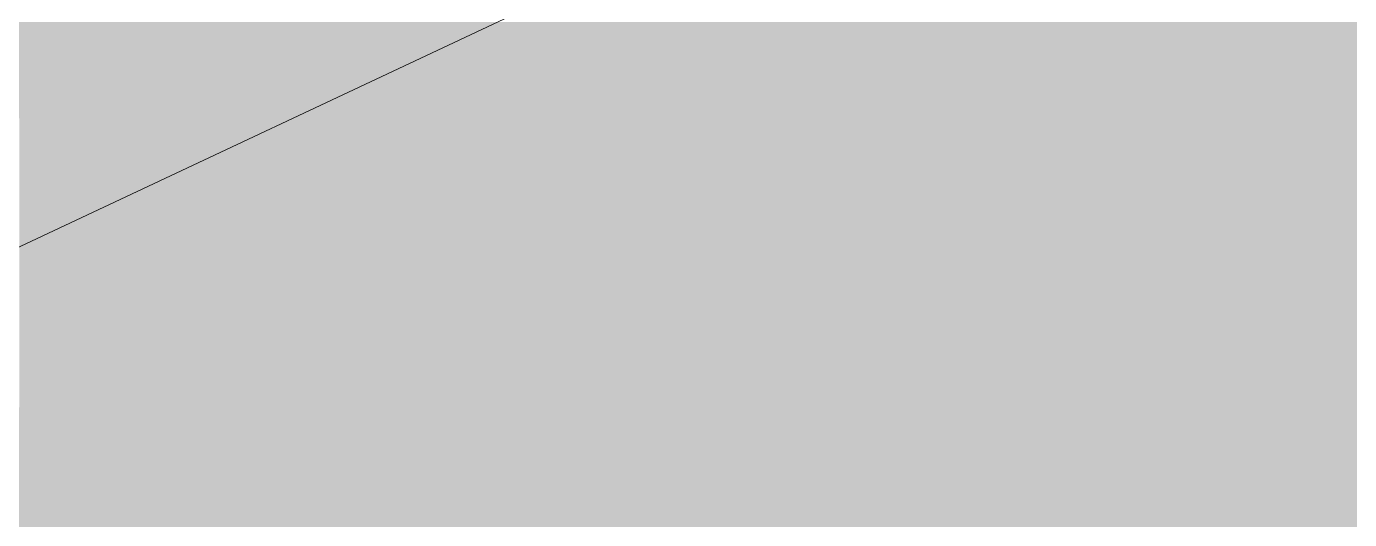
# Paper-space layout '03 3D Building and Roof' of a CAD drawing. Header units: millimetres. Extents: x 5 to 415, y 5 to 292.
# Drawn here: x 270.469 to 274.446, y 64.732 to 66.213 of the extents above; entities that cross this region are included whole.
import ezdxf

# ---------------------------------------------------------------- set-up
doc = ezdxf.new("R2010")
doc.units = ezdxf.units.MM
doc.layers.add('EXISTING', color=7, linetype='Continuous')
doc.layers.add('IMAGES', color=7, linetype='Continuous')

# ---------------------------------------------------------------- blocks, each defined once
blk = doc.blocks.new('SHEET_03')
at = {"layer": 'EXISTING', "color": 250, "lineweight": 9}
blk.add_line((270.3808, 65.5203), (276.9659, 68.6118), dxfattribs=at)
at = {"layer": 'IMAGES', "color": 7}
for points in [[(269.9655, 66.1296), (271.2182, 66.1296), (269.9655, 66.226), (271.2182, 66.226)], [(271.2182, 66.1296), (271.3145, 66.1296), (271.2182, 66.226), (271.3145, 66.226)], [(271.3145, 66.1296), (271.4109, 66.1296), (271.3145, 66.226), (271.4109, 66.226)], [(271.4109, 66.1296), (271.5073, 66.1296), (271.4109, 66.226), (271.5073, 66.226)], [(271.5073, 66.1296), (271.6036, 66.1296), (271.5073, 66.226), (271.6036, 66.226)], [(271.6036, 66.1296), (271.8927, 66.1296), (271.6036, 66.226), (271.8927, 66.226)], [(271.8927, 66.1296), (271.9891, 66.1296), (271.8927, 66.226), (271.9891, 66.226)], [(271.9891, 66.1296), (272.0855, 66.1296), (271.9891, 66.226), (272.0855, 66.226)], [(272.0855, 66.1296), (272.1818, 66.1296), (272.0855, 66.226), (272.1818, 66.226)], [(272.1818, 66.1296), (272.3745, 66.1296), (272.1818, 66.226), (272.3745, 66.226)], [(272.3745, 66.1296), (276.7109, 66.1296), (272.3745, 66.226), (276.7109, 66.226)], [(269.7727, 66.0332), (270.9291, 66.0332), (269.7727, 66.1296), (270.9291, 66.1296)], [(270.9291, 66.0332), (271.2182, 66.0332), (270.9291, 66.1296), (271.2182, 66.1296)], [(271.2182, 66.0332), (271.3145, 66.0332), (271.2182, 66.1296), (271.3145, 66.1296)], [(271.3145, 66.0332), (271.4109, 66.0332), (271.3145, 66.1296), (271.4109, 66.1296)], [(271.4109, 66.0332), (271.7, 66.0332), (271.4109, 66.1296), (271.7, 66.1296)], [(271.7, 66.0332), (271.7964, 66.0332), (271.7, 66.1296), (271.7964, 66.1296)], [(271.7964, 66.0332), (271.8927, 66.0332), (271.7964, 66.1296), (271.8927, 66.1296)], [(271.8927, 66.0332), (271.9891, 66.0332), (271.8927, 66.1296), (271.9891, 66.1296)], [(271.9891, 66.0332), (272.0855, 66.0332), (271.9891, 66.1296), (272.0855, 66.1296)], [(272.0855, 66.0332), (276.2291, 66.0332), (272.0855, 66.1296), (276.2291, 66.1296)], [(269.9655, 65.9368), (270.8327, 65.9368), (269.9655, 66.0332), (270.8327, 66.0332)], [(270.8327, 65.9368), (270.9291, 65.9368), (270.8327, 66.0332), (270.9291, 66.0332)], [(270.9291, 65.9368), (271.0255, 65.9368), (270.9291, 66.0332), (271.0255, 66.0332)], [(271.0255, 65.9368), (271.1218, 65.9368), (271.0255, 66.0332), (271.1218, 66.0332)], [(271.1218, 65.9368), (271.2182, 65.9368), (271.1218, 66.0332), (271.2182, 66.0332)], [(271.2182, 65.9368), (271.5073, 65.9368), (271.2182, 66.0332), (271.5073, 66.0332)], [(271.5073, 65.9368), (271.6036, 65.9368), (271.5073, 66.0332), (271.6036, 66.0332)], [(271.6036, 65.9368), (271.7, 65.9368), (271.6036, 66.0332), (271.7, 66.0332)], [(271.7, 65.9368), (271.7964, 65.9368), (271.7, 66.0332), (271.7964, 66.0332)], [(271.7964, 65.9368), (271.9891, 65.9368), (271.7964, 66.0332), (271.9891, 66.0332)], [(271.9891, 65.9368), (276.1327, 65.9368), (271.9891, 66.0332), (276.1327, 66.0332)], [(270.4473, 65.8404), (270.5436, 65.8404), (270.4473, 65.9368), (270.5436, 65.9368)], [(270.5436, 65.8404), (270.8327, 65.8404), (270.5436, 65.9368), (270.8327, 65.9368)], [(270.8327, 65.8404), (270.9291, 65.8404), (270.8327, 65.9368), (270.9291, 65.9368)], [(270.9291, 65.8404), (271.0255, 65.8404), (270.9291, 65.9368), (271.0255, 65.9368)], [(271.0255, 65.8404), (271.2182, 65.8404), (271.0255, 65.9368), (271.2182, 65.9368)], [(271.2182, 65.8404), (271.3145, 65.8404), (271.2182, 65.9368), (271.3145, 65.9368)], [(271.3145, 65.8404), (271.4109, 65.8404), (271.3145, 65.9368), (271.4109, 65.9368)], [(271.4109, 65.8404), (271.5073, 65.8404), (271.4109, 65.9368), (271.5073, 65.9368)], [(271.5073, 65.8404), (271.6036, 65.8404), (271.5073, 65.9368), (271.6036, 65.9368)], [(271.6036, 65.8404), (271.7, 65.8404), (271.6036, 65.9368), (271.7, 65.9368)], [(271.7, 65.8404), (271.7964, 65.8404), (271.7, 65.9368), (271.7964, 65.9368)], [(271.7964, 65.8404), (276.0364, 65.8404), (271.7964, 65.9368), (276.0364, 65.9368)], [(270.4473, 65.744), (270.5436, 65.744), (270.4473, 65.8404), (270.5436, 65.8404)], [(270.5436, 65.744), (270.64, 65.744), (270.5436, 65.8404), (270.64, 65.8404)], [(270.64, 65.744), (270.8327, 65.744), (270.64, 65.8404), (270.8327, 65.8404)], [(270.8327, 65.744), (271.0255, 65.744), (270.8327, 65.8404), (271.0255, 65.8404)], [(271.0255, 65.744), (271.1218, 65.744), (271.0255, 65.8404), (271.1218, 65.8404)], [(271.1218, 65.744), (271.2182, 65.744), (271.1218, 65.8404), (271.2182, 65.8404)], [(271.2182, 65.744), (271.3145, 65.744), (271.2182, 65.8404), (271.3145, 65.8404)], [(271.3145, 65.744), (271.4109, 65.744), (271.3145, 65.8404), (271.4109, 65.8404)], [(271.4109, 65.744), (271.5073, 65.744), (271.4109, 65.8404), (271.5073, 65.8404)], [(271.5073, 65.744), (271.6036, 65.744), (271.5073, 65.8404), (271.6036, 65.8404)], [(271.6036, 65.744), (275.7473, 65.744), (271.6036, 65.8404), (275.7473, 65.8404)], [(270.4473, 65.6476), (270.5436, 65.6476), (270.4473, 65.744), (270.5436, 65.744)], [(270.5436, 65.6476), (270.8327, 65.6476), (270.5436, 65.744), (270.8327, 65.744)], [(270.8327, 65.6476), (270.9291, 65.6476), (270.8327, 65.744), (270.9291, 65.744)], [(270.9291, 65.6476), (271.0255, 65.6476), (270.9291, 65.744), (271.0255, 65.744)], [(271.0255, 65.6476), (271.1218, 65.6476), (271.0255, 65.744), (271.1218, 65.744)], [(271.1218, 65.6476), (271.2182, 65.6476), (271.1218, 65.744), (271.2182, 65.744)], [(271.2182, 65.6476), (271.4109, 65.6476), (271.2182, 65.744), (271.4109, 65.744)], [(271.4109, 65.6476), (275.5545, 65.6476), (271.4109, 65.744), (275.5545, 65.744)], [(270.4473, 65.5512), (270.64, 65.5512), (270.4473, 65.6476), (270.64, 65.6476)], [(270.64, 65.5512), (270.7364, 65.5512), (270.64, 65.6476), (270.7364, 65.6476)], [(270.7364, 65.5512), (270.8327, 65.5512), (270.7364, 65.6476), (270.8327, 65.6476)], [(270.8327, 65.5512), (270.9291, 65.5512), (270.8327, 65.6476), (270.9291, 65.6476)], [(270.9291, 65.5512), (271.0255, 65.5512), (270.9291, 65.6476), (271.0255, 65.6476)], [(271.0255, 65.5512), (271.1218, 65.5512), (271.0255, 65.6476), (271.1218, 65.6476)], [(271.1218, 65.5512), (275.3618, 65.5512), (271.1218, 65.6476), (275.3618, 65.6476)], [(270.4473, 65.4548), (270.5436, 65.4548), (270.4473, 65.5512), (270.5436, 65.5512)], [(270.5436, 65.4548), (270.64, 65.4548), (270.5436, 65.5512), (270.64, 65.5512)], [(270.64, 65.4548), (270.7364, 65.4548), (270.64, 65.5512), (270.7364, 65.5512)], [(270.7364, 65.4548), (270.9291, 65.4548), (270.7364, 65.5512), (270.9291, 65.5512)], [(270.9291, 65.4548), (275.0727, 65.4548), (270.9291, 65.5512), (275.0727, 65.5512)], [(270.4473, 65.3584), (270.5436, 65.3584), (270.4473, 65.4548), (270.5436, 65.4548)], [(270.5436, 65.3584), (270.64, 65.3584), (270.5436, 65.4548), (270.64, 65.4548)], [(270.64, 65.3584), (270.7364, 65.3584), (270.64, 65.4548), (270.7364, 65.4548)], [(270.7364, 65.3584), (274.88, 65.3584), (270.7364, 65.4548), (274.88, 65.4548)], [(270.4473, 65.1656), (270.5436, 65.1656), (270.4473, 65.3584), (270.5436, 65.3584)], [(270.5436, 65.262), (270.64, 65.262), (270.5436, 65.3584), (270.64, 65.3584)], [(270.64, 65.262), (274.6873, 65.262), (270.64, 65.3584), (274.6873, 65.3584)], [(270.5436, 65.1656), (274.3982, 65.1656), (270.5436, 65.262), (274.3982, 65.262)], [(274.3982, 65.1656), (274.4945, 65.1656), (274.3982, 65.262), (274.4945, 65.262)], [(270.4473, 65.0692), (274.3018, 65.0692), (270.4473, 65.1656), (274.3018, 65.1656)], [(274.3018, 65.0692), (274.3982, 65.0692), (274.3018, 65.1656), (274.3982, 65.1656)], [(274.3982, 64.9728), (274.4945, 64.9728), (274.3982, 65.1656), (274.4945, 65.1656)], [(270.1582, 64.9728), (274.2055, 64.9728), (270.1582, 65.0692), (274.2055, 65.0692)], [(274.2055, 64.9728), (274.3018, 64.9728), (274.2055, 65.0692), (274.3018, 65.0692)], [(274.3018, 64.9728), (274.3982, 64.9728), (274.3018, 65.0692), (274.3982, 65.0692)], [(269.9655, 64.8764), (273.82, 64.8764), (269.9655, 64.9728), (273.82, 64.9728)], [(273.82, 64.8764), (273.9164, 64.8764), (273.82, 64.9728), (273.9164, 64.9728)], [(273.9164, 64.8764), (274.0127, 64.8764), (273.9164, 64.9728), (274.0127, 64.9728)], [(274.0127, 64.8764), (274.1091, 64.8764), (274.0127, 64.9728), (274.1091, 64.9728)], [(274.1091, 64.8764), (274.2055, 64.8764), (274.1091, 64.9728), (274.2055, 64.9728)], [(274.2055, 64.8764), (274.3018, 64.8764), (274.2055, 64.9728), (274.3018, 64.9728)], [(274.3018, 64.8764), (274.3982, 64.8764), (274.3018, 64.9728), (274.3982, 64.9728)], [(274.3982, 64.8764), (274.4945, 64.8764), (274.3982, 64.9728), (274.4945, 64.9728)], [(269.7727, 64.78), (273.7236, 64.78), (269.7727, 64.8764), (273.7236, 64.8764)], [(273.7236, 64.78), (273.82, 64.78), (273.7236, 64.8764), (273.82, 64.8764)], [(273.82, 64.78), (273.9164, 64.78), (273.82, 64.8764), (273.9164, 64.8764)], [(273.9164, 64.78), (274.0127, 64.78), (273.9164, 64.8764), (274.0127, 64.8764)], [(274.0127, 64.6836), (274.1091, 64.6836), (274.0127, 64.8764), (274.1091, 64.8764)], [(274.1091, 64.78), (274.2055, 64.78), (274.1091, 64.8764), (274.2055, 64.8764)], [(274.2055, 64.78), (274.3018, 64.78), (274.2055, 64.8764), (274.3018, 64.8764)], [(274.3018, 64.78), (275.4582, 64.78), (274.3018, 64.8764), (275.4582, 64.8764)], [(269.58, 64.6836), (273.7236, 64.6836), (269.58, 64.78), (273.7236, 64.78)], [(273.7236, 64.6836), (273.82, 64.6836), (273.7236, 64.78), (273.82, 64.78)], [(273.82, 64.6836), (273.9164, 64.6836), (273.82, 64.78), (273.9164, 64.78)], [(273.9164, 64.6836), (274.0127, 64.6836), (273.9164, 64.78), (274.0127, 64.78)], [(274.1091, 64.6836), (275.2655, 64.6836), (274.1091, 64.78), (275.2655, 64.78)]]:
    blk.add_solid(points, dxfattribs=at)

psp = doc.layouts.new('03 3D Building and Roof')

# ---------------------------------------------------------------- block references
psp.add_blockref('SHEET_03', (0, 0))

doc.saveas('drawing.dxf')
